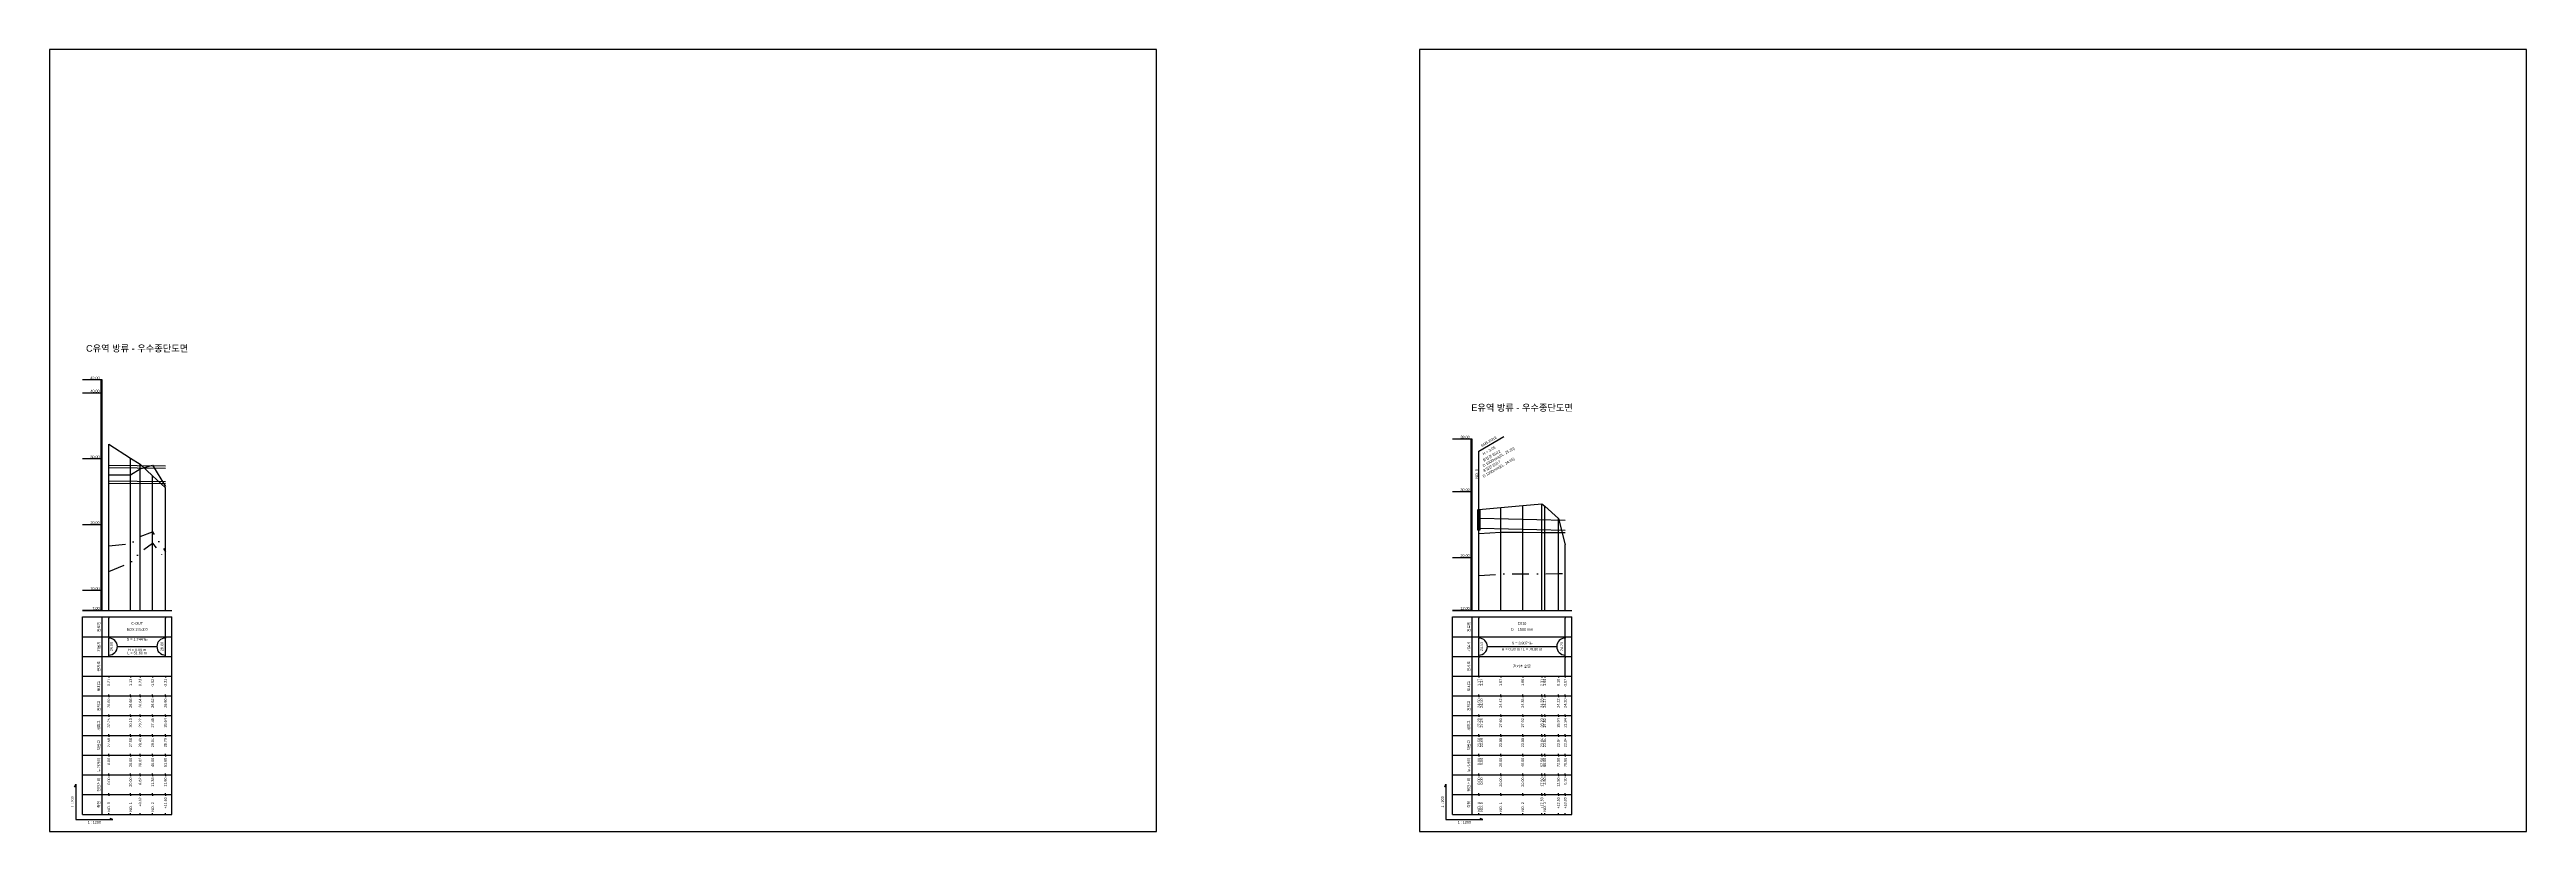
# Model space of a CAD drawing. Header units: millimetres. Extents: x -7351 to 135086, y 1419 to 5643.
# Drawn here: x 124876 to 126758, y 1419 to 2013 of the extents above; entities that cross this region are included whole.
import ezdxf
from ezdxf.enums import TextEntityAlignment as Align

# ---------------------------------------------------------------- set-up
doc = ezdxf.new("R2010")
doc.units = ezdxf.units.MM
doc.linetypes.add('DASHDOT', pattern=[25.4, 12.7, -6.35, 0, -6.35])
doc.linetypes.add('DIVIDE', pattern=[31.75, 12.7, -6.35, 0, -6.35, 0, -6.35])
for name, color, linetype in [('KZ_종단_계획선', 1, 'Continuous'), ('KZ_종단_관로', 4, 'Continuous'), ('KZ_종단_깃발', 7, 'Continuous'), ('KZ_종단_노선명', 7, 'Continuous'), ('KZ_종단_도각', 7, 'Continuous'), ('KZ_종단_맨홀', 4, 'Continuous'), ('KZ_종단_수직선', 7, 'Continuous'), ('KZ_종단_암선1', 56, 'DASHDOT'), ('KZ_종단_암선2', 4, 'DIVIDE'), ('KZ_종단_원형관', 4, 'Continuous'), ('KZ_종단_지반선', 3, 'Continuous'), ('KZ_종단_테이블문자', 7, 'Continuous'), ('KZ_종단_테이블선', 7, 'Continuous'), ('KZ_종단_폴대', 7, 'Continuous')]:
    doc.layers.add(name, color=color, linetype=linetype)
doc.styles.get("Standard").update_dxf_attribs({"font": 'arial.ttf'})

msp = doc.modelspace()

# ---------------------------------------------------------------- linework, layer by layer
at = {"layer": 'KZ_종단_계획선'}
for points in [[(124921.4, 1713.3), (124938, 1702.7), (124945.2, 1698.1), (124954.7, 1689.3), (124964.4, 1680.2)], [(125962.4, 1663.5), (125962.4, 1663.5), (125979, 1665.1), (125995.7, 1666.6), (126010.3, 1668), (126012.4, 1666.2), (126022.8, 1656.7), (126028, 1636.7)]]:
    msp.add_lwpolyline(points, dxfattribs=at)
at = {"layer": 'KZ_종단_관로'}
for p, q in [((125963.4, 1657), (126028, 1655.5)), ((125963.4, 1649.5), (126028, 1648))]:
    msp.add_line(p, q, dxfattribs=at)
for points in [[(124921.4, 1697.2), (124964.4, 1696.8)], [(124921.4, 1695.5), (124964.4, 1695)], [(124921.4, 1685.5), (124964.4, 1685)], [(124921.4, 1683.7), (124964.4, 1683.3)]]:
    msp.add_lwpolyline(points, dxfattribs=at)
at = {"layer": 'KZ_종단_깃발'}
for p, q in [((125962.4, 1708), (125981.4, 1719)), ((125962.4, 1587), (125962.4, 1708))]:
    msp.add_line(p, q, dxfattribs=at)
at = {"layer": 'KZ_종단_도각'}
for points in [[(124876.4, 1419), (125717.4, 1419), (125717.4, 2013), (124876.4, 2013)], [(125917.4, 1419), (126758.4, 1419), (126758.4, 2013), (125917.4, 2013)]]:
    msp.add_lwpolyline(points, close=True, dxfattribs=at)
at = {"layer": 'KZ_종단_맨홀'}
msp.add_lwpolyline([(125961.4, 1663.5), (125961.4, 1648.2), (125963.4, 1648.2), (125963.4, 1663.5)], dxfattribs=at)
at = {"layer": 'KZ_종단_수직선'}
for p, q in [((124921.4, 1587), (124921.4, 1713.3)), ((124938, 1587), (124938, 1702.7)), ((124945.2, 1587), (124945.2, 1698.1)), ((124954.7, 1587), (124954.7, 1689.3)), ((124964.4, 1587), (124964.4, 1680.2)), ((125962.4, 1587), (125962.4, 1663.5)), ((125962.4, 1587), (125962.4, 1663.5)), ((125962.4, 1587), (125962.4, 1663.5)), ((125979, 1587), (125979, 1665.1)), ((125995.7, 1587), (125995.7, 1666.6)), ((126010.3, 1587), (126010.3, 1668)), ((126012.4, 1587), (126012.4, 1666.2)), ((126022.8, 1587), (126022.8, 1656.7)), ((126028, 1587), (126028, 1636.7))]:
    msp.add_line(p, q, dxfattribs=at)
at = {"layer": 'KZ_종단_암선1', "flags": 128}
for points in [[(124921.4, 1636), (124938, 1637.7), (124945.2, 1643), (124954.7, 1646.7), (124964.4, 1631.5)], [(125962.4, 1613.4), (125962.4, 1613.5), (125979, 1614.6), (125995.7, 1614.8), (126010.3, 1614.7), (126012.4, 1614.8), (126022.8, 1614.9), (126028, 1614.9)]]:
    msp.add_lwpolyline(points, dxfattribs=at)
at = {"layer": 'KZ_종단_암선2', "flags": 128}
msp.add_lwpolyline([(124921.4, 1616.4), (124938, 1623.5), (124945.2, 1631.1), (124954.7, 1638), (124964.4, 1625.9)], dxfattribs=at)
at = {"layer": 'KZ_종단_원형관'}
for p, q in [((125961.8, 1656), (125961.9, 1656.5)), ((125961.9, 1657.4), (125962, 1657.8)), ((125961.9, 1656.9), (125961.9, 1657.4)), ((125961.9, 1656.5), (125962, 1657)), ((125961.9, 1656.5), (125961.9, 1656.9)), ((125961.9, 1655.9), (125961.9, 1656.5)), ((125962, 1658.2), (125962.1, 1658.5)), ((125962, 1657.8), (125962, 1658.2)), ((125962, 1657.4), (125962.1, 1657.7)), ((125962, 1657), (125962, 1657.4)), ((125962.1, 1658.5), (125962.2, 1658.7)), ((125962.1, 1657.7), (125962.2, 1657.9)), ((125962.2, 1658.7), (125962.3, 1658.8)), ((125962.2, 1657.9), (125962.4, 1657.9)), ((125962.3, 1658.8), (125962.4, 1658.9)), ((125962.4, 1658.9), (125962.4, 1658.8)), ((125962.4, 1658.8), (125962.5, 1658.7)), ((125962.4, 1657.9), (125962.5, 1657.9)), ((125962.5, 1658.7), (125962.6, 1658.5)), ((125962.5, 1657.9), (125962.6, 1657.7)), ((125962.6, 1658.5), (125962.7, 1658.2)), ((125962.6, 1657.7), (125962.7, 1657.4)), ((125962.7, 1658.2), (125962.7, 1657.8)), ((125962.7, 1657.8), (125962.8, 1657.4)), ((125962.7, 1657.4), (125962.8, 1657)), ((125962.8, 1657.4), (125962.8, 1656.9)), ((125962.8, 1657), (125962.8, 1656.5)), ((125962.8, 1656.9), (125962.8, 1656.5)), ((125962.8, 1656.5), (125962.8, 1655.9)), ((125962.8, 1656.5), (125962.9, 1656)), ((125961.7, 1654.8), (125961.8, 1655.4)), ((125961.7, 1654.1), (125961.7, 1654.8)), ((125961.7, 1653.4), (125961.7, 1654.1)), ((125961.8, 1652.8), (125961.7, 1653.4)), ((125961.8, 1655.4), (125961.8, 1656)), ((125961.8, 1652.2), (125961.8, 1652.8)), ((125961.9, 1651.6), (125961.8, 1652.2)), ((125961.9, 1655.4), (125961.9, 1655.9)), ((125961.9, 1655), (125961.9, 1655.4)), ((125961.9, 1654.5), (125961.9, 1655)), ((125962, 1654.1), (125961.9, 1654.5)), ((125962, 1651.2), (125961.9, 1651.6)), ((125962, 1653.7), (125962, 1654.1)), ((125962.1, 1653.4), (125962, 1653.7)), ((125962, 1650.8), (125962, 1651.2)), ((125962.1, 1650.5), (125962, 1650.8)), ((125962.2, 1653.2), (125962.1, 1653.4)), ((125962.2, 1650.3), (125962.1, 1650.5)), ((125962.3, 1653.1), (125962.2, 1653.2)), ((125962.4, 1650.3), (125962.2, 1650.3)), ((125962.4, 1653), (125962.3, 1653.1)), ((125962.5, 1653.2), (125962.4, 1653.1)), ((125962.4, 1653.1), (125962.4, 1653)), ((125962.5, 1650.3), (125962.4, 1650.3)), ((125962.6, 1653.4), (125962.5, 1653.2)), ((125962.6, 1650.5), (125962.5, 1650.3)), ((125962.7, 1653.7), (125962.6, 1653.4)), ((125962.7, 1650.8), (125962.6, 1650.5)), ((125962.8, 1654.5), (125962.7, 1654.1)), ((125962.7, 1654.1), (125962.7, 1653.7)), ((125962.8, 1651.2), (125962.7, 1650.8)), ((125962.8, 1655.9), (125962.8, 1655.4)), ((125962.8, 1655.4), (125962.8, 1655)), ((125962.8, 1655), (125962.8, 1654.5)), ((125962.9, 1652.2), (125962.8, 1651.6)), ((125962.8, 1651.6), (125962.8, 1651.2)), ((125962.9, 1656), (125963, 1655.4)), ((125963, 1652.8), (125962.9, 1652.2)), ((125963, 1655.4), (125963, 1654.8)), ((125963, 1654.8), (125963, 1654.1)), ((125963, 1654.1), (125963, 1653.4)), ((125963, 1653.4), (125963, 1652.8))]:
    msp.add_line(p, q, dxfattribs=at)
at = {"layer": 'KZ_종단_지반선', "flags": 128}
for points in [[(124921.4, 1690), (124938, 1690), (124945.2, 1694.5), (124954.7, 1697.3), (124964.4, 1681)], [(125962.4, 1645.5), (125962.4, 1645.5), (125979, 1646.4), (125995.7, 1646.4), (126010.3, 1646.2), (126012.4, 1646.2), (126022.8, 1646.2), (126028, 1646.2)]]:
    msp.add_lwpolyline(points, dxfattribs=at)
at = {"layer": 'KZ_종단_테이블문자'}
for p, q in [((124921.4, 1582), (124921.4, 1581)), ((124921.4, 1568), (124921.4, 1581)), ((124964.4, 1582), (124964.4, 1581)), ((124964.4, 1568), (124964.4, 1581)), ((125962.4, 1582), (125962.4, 1581)), ((125962.4, 1568), (125962.4, 1581)), ((126028, 1582), (126028, 1581)), ((126028, 1568), (126028, 1581)), ((124921.4, 1567), (124921.4, 1568)), ((124921.4, 1567), (124921.4, 1566)), ((124921.4, 1553), (124921.4, 1566)), ((124964.4, 1567), (124964.4, 1568)), ((124964.4, 1567), (124964.4, 1566)), ((124964.4, 1553), (124964.4, 1566)), ((125962.4, 1567), (125962.4, 1568)), ((125962.4, 1567), (125962.4, 1566)), ((125962.4, 1553), (125962.4, 1566)), ((126028, 1567), (126028, 1568)), ((126028, 1567), (126028, 1566)), ((126028, 1553), (126028, 1566)), ((124921.4, 1552), (124921.4, 1553)), ((124927.8, 1559.5), (124957.9, 1559.5)), ((124964.4, 1552), (124964.4, 1553)), ((125962.4, 1552), (125962.4, 1553)), ((125962.4, 1552), (125962.4, 1551)), ((125962.4, 1538), (125962.4, 1551)), ((125968.8, 1559.5), (126021.6, 1559.5)), ((126028, 1552), (126028, 1553)), ((126028, 1552), (126028, 1551)), ((126028, 1538), (126028, 1551)), ((125962.4, 1537), (125962.4, 1538)), ((126028, 1537), (126028, 1538))]:
    msp.add_line(p, q, dxfattribs=at)
for centre, start, end in [((124921.4, 1559.5), 270, 90), ((124964.4, 1559.5), 90, 270), ((125962.4, 1559.5), 270, 90), ((126028, 1559.5), 90, 270)]:
    msp.add_arc(centre, 6.5, start, end, dxfattribs=at)
at = {"layer": 'KZ_종단_테이블선'}
for p, q in [((124901.4, 1587), (124969.4, 1587)), ((124901.4, 1567), (124901.4, 1582)), ((124901.4, 1582), (124969.4, 1582)), ((124916.4, 1567), (124916.4, 1582)), ((124969.4, 1567), (124969.4, 1582)), ((125942.4, 1587), (126033, 1587)), ((125942.4, 1567), (125942.4, 1582)), ((125942.4, 1582), (126033, 1582)), ((125957.4, 1567), (125957.4, 1582)), ((126033, 1567), (126033, 1582)), ((124901.4, 1552), (124901.4, 1567)), ((124901.4, 1567), (124969.4, 1567)), ((124916.4, 1552), (124916.4, 1567)), ((124969.4, 1552), (124969.4, 1567)), ((125942.4, 1552), (125942.4, 1567)), ((125942.4, 1567), (126033, 1567)), ((125957.4, 1552), (125957.4, 1567)), ((126033, 1552), (126033, 1567)), ((124901.4, 1537), (124901.4, 1552)), ((124901.4, 1552), (124969.4, 1552)), ((124916.4, 1537), (124916.4, 1552)), ((124969.4, 1537), (124969.4, 1552)), ((125942.4, 1537), (125942.4, 1552)), ((125942.4, 1552), (126033, 1552)), ((125957.4, 1537), (125957.4, 1552)), ((126033, 1537), (126033, 1552)), ((124901.4, 1522), (124901.4, 1537)), ((124901.4, 1537), (124969.4, 1537)), ((124916.4, 1522), (124916.4, 1537)), ((124921.4, 1537), (124921.4, 1536)), ((124938, 1537), (124938, 1536)), ((124945.2, 1537), (124945.2, 1536)), ((124954.7, 1537), (124954.7, 1536)), ((124964.4, 1537), (124964.4, 1536)), ((124969.4, 1522), (124969.4, 1537)), ((125942.4, 1522), (125942.4, 1537)), ((125942.4, 1537), (126033, 1537)), ((125957.4, 1522), (125957.4, 1537)), ((125962.4, 1537), (125962.4, 1536)), ((125962.4, 1537), (125962.4, 1536)), ((125979, 1537), (125979, 1536)), ((125995.7, 1537), (125995.7, 1536)), ((126010.3, 1537), (126010.3, 1536)), ((126012.4, 1537), (126012.4, 1536)), ((126022.8, 1537), (126022.8, 1536)), ((126028, 1537), (126028, 1536)), ((126033, 1522), (126033, 1537)), ((124901.4, 1507), (124901.4, 1522)), ((124901.4, 1522), (124969.4, 1522)), ((124901.4, 1492), (124901.4, 1507)), ((124901.4, 1507), (124969.4, 1507)), ((124916.4, 1507), (124916.4, 1522)), ((124916.4, 1492), (124916.4, 1507)), ((124921.4, 1522), (124921.4, 1523)), ((124921.4, 1522), (124921.4, 1521)), ((124921.4, 1507), (124921.4, 1508)), ((124921.4, 1507), (124921.4, 1506)), ((124938, 1522), (124938, 1523)), ((124938, 1522), (124938, 1521)), ((124938, 1507), (124938, 1508)), ((124938, 1507), (124938, 1506)), ((124945.2, 1522), (124945.2, 1523)), ((124945.2, 1522), (124945.2, 1521)), ((124945.2, 1507), (124945.2, 1508)), ((124945.2, 1507), (124945.2, 1506)), ((124954.7, 1522), (124954.7, 1523)), ((124954.7, 1522), (124954.7, 1521)), ((124954.7, 1507), (124954.7, 1508)), ((124954.7, 1507), (124954.7, 1506)), ((124964.4, 1522), (124964.4, 1523)), ((124964.4, 1522), (124964.4, 1521)), ((124964.4, 1507), (124964.4, 1508)), ((124964.4, 1507), (124964.4, 1506)), ((124969.4, 1507), (124969.4, 1522)), ((124969.4, 1492), (124969.4, 1507)), ((125942.4, 1507), (125942.4, 1522)), ((125942.4, 1522), (126033, 1522)), ((125942.4, 1492), (125942.4, 1507)), ((125942.4, 1507), (126033, 1507)), ((125957.4, 1507), (125957.4, 1522)), ((125957.4, 1492), (125957.4, 1507)), ((125962.4, 1522), (125962.4, 1523)), ((125962.4, 1522), (125962.4, 1523)), ((125962.4, 1522), (125962.4, 1521)), ((125962.4, 1522), (125962.4, 1521)), ((125962.4, 1507), (125962.4, 1508)), ((125962.4, 1507), (125962.4, 1508)), ((125962.4, 1507), (125962.4, 1506)), ((125962.4, 1507), (125962.4, 1506)), ((125979, 1522), (125979, 1523)), ((125979, 1522), (125979, 1521)), ((125979, 1507), (125979, 1508)), ((125979, 1507), (125979, 1506)), ((125995.7, 1522), (125995.7, 1523)), ((125995.7, 1522), (125995.7, 1521)), ((125995.7, 1507), (125995.7, 1508)), ((125995.7, 1507), (125995.7, 1506)), ((126010.3, 1522), (126010.3, 1523)), ((126010.3, 1522), (126010.3, 1521)), ((126010.3, 1507), (126010.3, 1508)), ((126010.3, 1507), (126010.3, 1506)), ((126012.4, 1522), (126012.4, 1523)), ((126012.4, 1522), (126012.4, 1521)), ((126012.4, 1507), (126012.4, 1508)), ((126012.4, 1507), (126012.4, 1506)), ((126022.8, 1522), (126022.8, 1523)), ((126022.8, 1522), (126022.8, 1521)), ((126022.8, 1507), (126022.8, 1508)), ((126022.8, 1507), (126022.8, 1506)), ((126028, 1522), (126028, 1523)), ((126028, 1522), (126028, 1521)), ((126028, 1507), (126028, 1508)), ((126028, 1507), (126028, 1506)), ((126033, 1507), (126033, 1522)), ((126033, 1492), (126033, 1507)), ((124901.4, 1477), (124901.4, 1492)), ((124901.4, 1492), (124969.4, 1492)), ((124916.4, 1477), (124916.4, 1492)), ((124921.4, 1492), (124921.4, 1493)), ((124921.4, 1492), (124921.4, 1491)), ((124938, 1492), (124938, 1493)), ((124938, 1492), (124938, 1491)), ((124945.2, 1492), (124945.2, 1493)), ((124945.2, 1492), (124945.2, 1491)), ((124954.7, 1492), (124954.7, 1493)), ((124954.7, 1492), (124954.7, 1491)), ((124964.4, 1492), (124964.4, 1493)), ((124964.4, 1492), (124964.4, 1491)), ((124969.4, 1477), (124969.4, 1492)), ((125942.4, 1477), (125942.4, 1492)), ((125942.4, 1492), (126033, 1492)), ((125957.4, 1477), (125957.4, 1492)), ((125962.4, 1492), (125962.4, 1493)), ((125962.4, 1492), (125962.4, 1493)), ((125962.4, 1492), (125962.4, 1491)), ((125962.4, 1492), (125962.4, 1491)), ((125979, 1492), (125979, 1493)), ((125979, 1492), (125979, 1491)), ((125995.7, 1492), (125995.7, 1493)), ((125995.7, 1492), (125995.7, 1491)), ((126010.3, 1492), (126010.3, 1493)), ((126010.3, 1492), (126010.3, 1491)), ((126012.4, 1492), (126012.4, 1493)), ((126012.4, 1492), (126012.4, 1491)), ((126022.8, 1492), (126022.8, 1493)), ((126022.8, 1492), (126022.8, 1491)), ((126028, 1492), (126028, 1493)), ((126028, 1492), (126028, 1491)), ((126033, 1477), (126033, 1492)), ((124901.4, 1462), (124901.4, 1477)), ((124901.4, 1477), (124969.4, 1477)), ((124916.4, 1462), (124916.4, 1477)), ((124921.4, 1477), (124921.4, 1478)), ((124921.4, 1477), (124921.4, 1476)), ((124938, 1477), (124938, 1478)), ((124938, 1477), (124938, 1476)), ((124945.2, 1477), (124945.2, 1478)), ((124945.2, 1477), (124945.2, 1476)), ((124954.7, 1477), (124954.7, 1478)), ((124954.7, 1477), (124954.7, 1476)), ((124964.4, 1477), (124964.4, 1478)), ((124964.4, 1477), (124964.4, 1476)), ((124969.4, 1462), (124969.4, 1477)), ((125942.4, 1462), (125942.4, 1477)), ((125942.4, 1477), (126033, 1477)), ((125957.4, 1462), (125957.4, 1477)), ((125962.4, 1477), (125962.4, 1478)), ((125962.4, 1477), (125962.4, 1478)), ((125962.4, 1477), (125962.4, 1476)), ((125962.4, 1477), (125962.4, 1476)), ((125979, 1477), (125979, 1478)), ((125979, 1477), (125979, 1476)), ((125995.7, 1477), (125995.7, 1478)), ((125995.7, 1477), (125995.7, 1476)), ((126010.3, 1477), (126010.3, 1478)), ((126010.3, 1477), (126010.3, 1476)), ((126012.4, 1477), (126012.4, 1478)), ((126012.4, 1477), (126012.4, 1476)), ((126022.8, 1477), (126022.8, 1478)), ((126022.8, 1477), (126022.8, 1476)), ((126028, 1477), (126028, 1478)), ((126028, 1477), (126028, 1476)), ((126033, 1462), (126033, 1477)), ((124901.4, 1447), (124901.4, 1462)), ((124901.4, 1462), (124969.4, 1462)), ((124916.4, 1447), (124916.4, 1462)), ((124921.4, 1462), (124921.4, 1463)), ((124921.4, 1462), (124921.4, 1461)), ((124938, 1462), (124938, 1463)), ((124938, 1462), (124938, 1461)), ((124945.2, 1462), (124945.2, 1463)), ((124945.2, 1462), (124945.2, 1461)), ((124954.7, 1462), (124954.7, 1463)), ((124954.7, 1462), (124954.7, 1461)), ((124964.4, 1462), (124964.4, 1463)), ((124964.4, 1462), (124964.4, 1461)), ((124969.4, 1447), (124969.4, 1462)), ((125942.4, 1447), (125942.4, 1462)), ((125942.4, 1462), (126033, 1462)), ((125957.4, 1447), (125957.4, 1462)), ((125962.4, 1462), (125962.4, 1463)), ((125962.4, 1462), (125962.4, 1463)), ((125962.4, 1462), (125962.4, 1461)), ((125962.4, 1462), (125962.4, 1461)), ((125979, 1462), (125979, 1463)), ((125979, 1462), (125979, 1461)), ((125995.7, 1462), (125995.7, 1463)), ((125995.7, 1462), (125995.7, 1461)), ((126010.3, 1462), (126010.3, 1463)), ((126010.3, 1462), (126010.3, 1461)), ((126012.4, 1462), (126012.4, 1463)), ((126012.4, 1462), (126012.4, 1461)), ((126022.8, 1462), (126022.8, 1463)), ((126022.8, 1462), (126022.8, 1461)), ((126028, 1462), (126028, 1463)), ((126028, 1462), (126028, 1461)), ((126033, 1447), (126033, 1462)), ((124901.4, 1432), (124901.4, 1447)), ((124901.4, 1447), (124969.4, 1447)), ((124901.4, 1432), (124969.4, 1432)), ((124916.4, 1432), (124916.4, 1447)), ((124921.4, 1447), (124921.4, 1448)), ((124921.4, 1447), (124921.4, 1446)), ((124921.4, 1432), (124921.4, 1433)), ((124938, 1447), (124938, 1448)), ((124938, 1447), (124938, 1446)), ((124938, 1432), (124938, 1433)), ((124945.2, 1447), (124945.2, 1448)), ((124945.2, 1447), (124945.2, 1446)), ((124945.2, 1432), (124945.2, 1433)), ((124954.7, 1447), (124954.7, 1448)), ((124954.7, 1447), (124954.7, 1446)), ((124954.7, 1432), (124954.7, 1433)), ((124964.4, 1447), (124964.4, 1448)), ((124964.4, 1447), (124964.4, 1446)), ((124964.4, 1432), (124964.4, 1433)), ((124969.4, 1432), (124969.4, 1447)), ((125942.4, 1432), (125942.4, 1447)), ((125942.4, 1447), (126033, 1447)), ((125942.4, 1432), (126033, 1432)), ((125957.4, 1432), (125957.4, 1447)), ((125962.4, 1447), (125962.4, 1448)), ((125962.4, 1447), (125962.4, 1448)), ((125962.4, 1447), (125962.4, 1446)), ((125962.4, 1447), (125962.4, 1446)), ((125962.4, 1432), (125962.4, 1433)), ((125962.4, 1432), (125962.4, 1433)), ((125979, 1447), (125979, 1448)), ((125979, 1447), (125979, 1446)), ((125979, 1432), (125979, 1433)), ((125995.7, 1447), (125995.7, 1448)), ((125995.7, 1447), (125995.7, 1446)), ((125995.7, 1432), (125995.7, 1433)), ((126010.3, 1447), (126010.3, 1448)), ((126010.3, 1447), (126010.3, 1446)), ((126010.3, 1432), (126010.3, 1433)), ((126012.4, 1447), (126012.4, 1448)), ((126012.4, 1447), (126012.4, 1446)), ((126012.4, 1432), (126012.4, 1433)), ((126022.8, 1447), (126022.8, 1448)), ((126022.8, 1447), (126022.8, 1446)), ((126022.8, 1432), (126022.8, 1433)), ((126028, 1447), (126028, 1448)), ((126028, 1447), (126028, 1446)), ((126028, 1432), (126028, 1433)), ((126033, 1432), (126033, 1447))]:
    msp.add_line(p, q, dxfattribs=at)
for points in [[(124896.4, 1453), (124895.4, 1453), (124896.4, 1455), (124896.4, 1428), (124924.4, 1428), (124922.4, 1429), (124922.4, 1428)], [(125937.4, 1453), (125936.4, 1453), (125937.4, 1455), (125937.4, 1428), (125965.4, 1428), (125963.4, 1429), (125963.4, 1428)]]:
    msp.add_lwpolyline(points, dxfattribs=at)
at = {"layer": 'KZ_종단_폴대'}
for p, q in [((124916.4, 1762), (124901.4, 1762)), ((124916.4, 1752), (124901.4, 1752)), ((125957.4, 1717), (125942.4, 1717)), ((124916.4, 1702), (124901.4, 1702)), ((125957.4, 1677), (125942.4, 1677)), ((124916.4, 1652), (124901.4, 1652)), ((125957.4, 1627), (125942.4, 1627)), ((124916.4, 1602), (124901.4, 1602)), ((124916.4, 1587), (124901.4, 1587)), ((125957.4, 1587), (125942.4, 1587))]:
    msp.add_line(p, q, dxfattribs=at)
for points in [[(124916.4, 1587), (124916.4, 1762), (124915.4, 1762), (124915.4, 1587), (124916.4, 1587)], [(125957.4, 1587), (125957.4, 1717), (125956.4, 1717), (125956.4, 1587), (125957.4, 1587)]]:
    msp.add_lwpolyline(points, dxfattribs=at)
for points in [[(124915.9, 1742, 1, 1, 0), (124915.9, 1752, 1, 1, 0)], [(124915.9, 1722, 1, 1, 0), (124915.9, 1732, 1, 1, 0)], [(125956.9, 1707, 1, 1, 0), (125956.9, 1717, 1, 1, 0)], [(124915.9, 1702, 1, 1, 0), (124915.9, 1712, 1, 1, 0)], [(125956.9, 1687, 1, 1, 0), (125956.9, 1697, 1, 1, 0)], [(124915.9, 1682, 1, 1, 0), (124915.9, 1692, 1, 1, 0)], [(125956.9, 1667, 1, 1, 0), (125956.9, 1677, 1, 1, 0)], [(124915.9, 1662, 1, 1, 0), (124915.9, 1672, 1, 1, 0)], [(125956.9, 1647, 1, 1, 0), (125956.9, 1657, 1, 1, 0)], [(124915.9, 1642, 1, 1, 0), (124915.9, 1652, 1, 1, 0)], [(125956.9, 1627, 1, 1, 0), (125956.9, 1637, 1, 1, 0)], [(124915.9, 1622, 1, 1, 0), (124915.9, 1632, 1, 1, 0)], [(124915.9, 1602, 1, 1, 0), (124915.9, 1612, 1, 1, 0)], [(125956.9, 1607, 1, 1, 0), (125956.9, 1617, 1, 1, 0)], [(124915.9, 1587, 1, 1, 0), (124915.9, 1592, 1, 1, 0)], [(125956.9, 1587, 1, 1, 0), (125956.9, 1597, 1, 1, 0)]]:
    msp.add_lwpolyline(points, format="xyseb", dxfattribs=at)

# ---------------------------------------------------------------- texts
at = {"layer": 'KZ_종단_깃발'}
for s, rotation, p in [('SM5-E018', 30, (125965, 1710.5)), ('NO. 0', 90, (125962.4, 1687))]:
    msp.add_text(s, height=2, rotation=rotation, dxfattribs=at).set_placement(p, align=Align.BOTTOM_LEFT)
for s, p in [('H = 3.05', (125965, 1706.5)), ('D 1000mm(EL. 25.20)', (125965, 1697.5)), ('D 1350mm(EL. 24.65)', (125965, 1689.5)), ('유입관 E012', (125965, 1701.5)), ('유입관 E017', (125965, 1693.5))]:
    msp.add_text(s, height=2, rotation=30, dxfattribs=at).set_placement(p, align=Align.TOP_LEFT)
at = {"layer": 'KZ_종단_노선명'}
for s, p in [('C유역 방류 - 우수종단도면', (124942.9, 1782)), ('E유역 방류 - 우수종단도면', (125995.2, 1737))]:
    msp.add_text(s, height=5, dxfattribs=at).set_placement(p, align=Align.BOTTOM_CENTER)
at = {"layer": 'KZ_종단_테이블문자'}
for s, p in [('26.69', (124922.4, 1559.5)), ('24.50', (125963.4, 1559.5))]:
    msp.add_text(s, height=2, rotation=90, dxfattribs=at).set_placement(p, align=Align.TOP_CENTER)
for s, p in [('BOX 2.5x2.0', (124942.9, 1573.5)), ('S = 1.744 ‰', (124942.9, 1566)), ('D = 1500 mm', (125995.2, 1573.5)), ('H = 0.30 m / L = 78.80 m', (125995.2, 1558.5))]:
    msp.add_text(s, height=2, dxfattribs=at).set_placement(p, align=Align.TOP_CENTER)
for s, p in [('C-OUT', (124942.9, 1575.5)), ('S = 3.807 ‰', (125995.2, 1560.5)), ('E018', (125995.2, 1575.5)), ('L = 51.60 m', (124942.9, 1553)), ('H = 0.09 m', (124942.9, 1555.4))]:
    msp.add_text(s, height=2, dxfattribs=at).set_placement(p, align=Align.BOTTOM_CENTER)
for s, p in [('26.60', (124963.4, 1559.5)), ('24.20', (126027, 1559.5))]:
    msp.add_text(s, height=2, rotation=90, dxfattribs=at).set_placement(p, align=Align.BOTTOM_CENTER)
msp.add_text('관기초 없음', height=2, dxfattribs=at).set_placement((125995.2, 1544.5), align=Align.MIDDLE_CENTER)
for s, p in [('3.21', (124921.4, 1535)), ('1.13', (124938, 1535)), ('0.23', (124945.2, 1535)), ('-1.52', (124954.7, 1535)), ('-3.31', (124964.4, 1535)), ('1.17', (125962.4, 1535)), ('1.17', (125964.4, 1535)), ('1.57', (125979, 1535)), ('1.96', (125995.7, 1535)), ('2.31', (126010.3, 1535)), ('1.94', (126012.4, 1535)), ('0.10', (126022.8, 1535)), ('-3.87', (126028, 1535)), ('26.69', (124921.4, 1520)), ('26.66', (124938, 1520)), ('26.64', (124945.2, 1520)), ('26.62', (124954.7, 1520)), ('26.60', (124964.4, 1520)), ('24.50', (125962.4, 1520)), ('24.50', (125964.4, 1520)), ('24.42', (125979, 1520)), ('24.35', (125995.7, 1520)), ('24.28', (126010.3, 1520)), ('24.27', (126012.4, 1520)), ('24.22', (126022.8, 1520)), ('24.20', (126028, 1520)), ('32.25', (124921.4, 1505)), ('27.58', (124921.4, 1490)), ('30.13', (124938, 1505)), ('27.58', (124938, 1490)), ('29.22', (124945.2, 1505)), ('28.49', (124945.2, 1490)), ('27.45', (124954.7, 1505)), ('29.04', (124954.7, 1490)), ('25.64', (124964.4, 1505)), ('25.79', (124964.4, 1490)), ('27.29', (125962.4, 1505)), ('23.68', (125962.4, 1490)), ('27.29', (125964.4, 1505)), ('23.69', (125964.4, 1490)), ('27.60', (125979, 1505)), ('23.88', (125979, 1490)), ('27.92', (125995.7, 1505)), ('23.88', (125995.7, 1490)), ('28.20', (126010.3, 1505)), ('23.84', (126010.3, 1490)), ('27.82', (126012.4, 1505)), ('23.84', (126012.4, 1490)), ('25.94', (126022.8, 1505)), ('23.84', (126022.8, 1490)), ('21.94', (126028, 1505)), ('23.84', (126028, 1490)), ('0.00', (124921.4, 1475)), ('20.00', (124938, 1475)), ('28.62', (124945.2, 1475)), ('40.00', (124954.7, 1475)), ('51.60', (124964.4, 1475)), ('0.00', (125962.4, 1475)), ('0.00', (125964.4, 1475)), ('20.00', (125979, 1475)), ('40.00', (125995.7, 1475)), ('57.50', (126010.3, 1475)), ('60.00', (126012.4, 1475)), ('72.50', (126022.8, 1475)), ('78.80', (126028, 1475)), ('0.00', (124921.4, 1460)), ('20.00', (124938, 1460)), ('8.62', (124945.2, 1460)), ('11.38', (124954.7, 1460)), ('11.60', (124964.4, 1460)), ('0.00', (125962.4, 1460)), ('0.00', (125964.4, 1460)), ('20.00', (125979, 1460)), ('20.00', (125995.7, 1460)), ('17.50', (126010.3, 1460)), ('2.50', (126012.4, 1460)), ('12.50', (126022.8, 1460)), ('6.30', (126028, 1460)), ('+8.62', (124945.2, 1445)), ('+11.60', (124964.4, 1445)), ('+17.50', (126010.3, 1445)), ('+12.50', (126022.8, 1445)), ('+18.80', (126028, 1445))]:
    msp.add_text(s, height=2, rotation=90, dxfattribs=at).set_placement(p, align=Align.MIDDLE_RIGHT)
for s, p in [('NO. 0', (124921.4, 1434)), ('NO. 1', (124938, 1434)), ('NO. 2', (124954.7, 1434)), ('NO. 0', (125962.4, 1434)), ('NO. 0', (125964.4, 1434)), ('NO. 1', (125979, 1434)), ('NO. 2', (125995.7, 1434)), ('NO. 3', (126012.4, 1434))]:
    msp.add_text(s, height=2, rotation=90, dxfattribs=at).set_placement(p, align=Align.MIDDLE_LEFT)
at = {"layer": 'KZ_종단_테이블선'}
for s, p in [('관로명', (124915.4, 1574.5)), ('기울기', (124915.4, 1559.5)), ('관로명', (125956.4, 1574.5)), ('기울기', (125956.4, 1559.5)), ('관기초', (124915.4, 1544.5)), ('관기초', (125956.4, 1544.5)), ('토피고', (124915.4, 1529.5)), ('토피고', (125956.4, 1529.5)), ('관저고', (124915.4, 1514.5)), ('관저고', (125956.4, 1514.5)), ('계획고', (124915.4, 1499.5)), ('지반고', (124915.4, 1484.5)), ('계획고', (125956.4, 1499.5)), ('지반고', (125956.4, 1484.5)), ('누가거리', (124915.4, 1469.5)), ('누가거리', (125956.4, 1469.5)), ('점간거리', (124915.4, 1454.5)), ('점간거리', (125956.4, 1454.5)), ('1 : 200', (124895.4, 1441.5)), ('측점', (124915.4, 1439.5)), ('1 : 200', (125936.4, 1441.5)), ('측점', (125956.4, 1439.5))]:
    msp.add_text(s, height=2, rotation=90, dxfattribs=at).set_placement(p, align=Align.BOTTOM_CENTER)
for p in [(124910.4, 1427), (125951.4, 1427)]:
    msp.add_text('1 : 1200', height=2, dxfattribs=at).set_placement(p, align=Align.TOP_CENTER)
at = {"layer": 'KZ_종단_폴대'}
for s, p in [('42.00', (124914.4, 1762)), ('40.00', (124914.4, 1752)), ('38.00', (125955.4, 1717)), ('30.00', (124914.4, 1702)), ('30.00', (125955.4, 1677)), ('20.00', (124914.4, 1652)), ('20.00', (125955.4, 1627)), ('10.00', (124914.4, 1602)), ('7.00', (124914.4, 1587)), ('12.00', (125955.4, 1587))]:
    msp.add_text(s, height=2, dxfattribs=at).set_placement(p, align=Align.BOTTOM_RIGHT)

doc.saveas('drawing.dxf')
